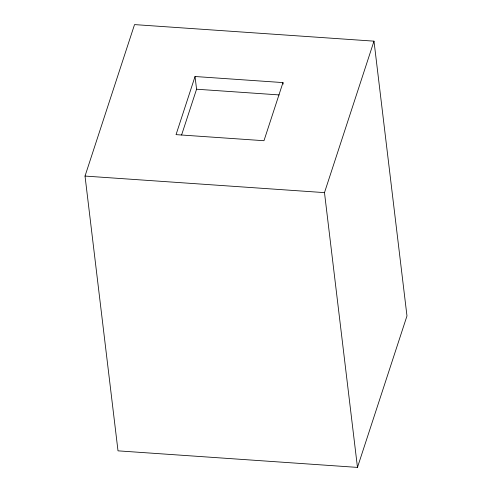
<?xml version="1.0" encoding="UTF-8"?>
<svg xmlns="http://www.w3.org/2000/svg" width="492" height="492" viewBox="0 0 492 492"><rect width="100%" height="100%" fill="white"/><g stroke="black" fill="none" stroke-linecap="round" stroke-linejoin="round"><path stroke-width="0.74" d="M85.024 176.068L134.531 24.6L373.994 41.156L406.976 315.932L357.469 467.4L118.006 450.844L85.024 176.068L324.486 192.624L373.994 41.156M195.041 76.512L176.044 134.636L263.976 140.712L282.974 82.588L195.041 76.512L196.566 89.212L181.603 134.98M196.566 89.212L279.148 94.919M324.486 192.624L357.469 467.4M282.974 82.588L283.158 84.083"/></g></svg>
